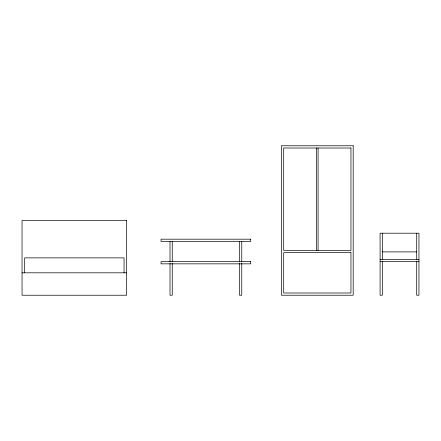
<?xml version="1.0" encoding="UTF-8"?>
<svg xmlns="http://www.w3.org/2000/svg" width="441" height="441" viewBox="0 0 441 441"><rect width="100%" height="100%" fill="white"/><g stroke="black" fill="none" stroke-linecap="round" stroke-linejoin="round"><path stroke-width="0.66" d="M382.33 251.888L416.706 251.888M380.092 259.358L418.95 259.358M380.092 261.601L418.95 261.601M22.05 272.808L126.672 272.808M416.706 233.206L416.706 259.358M416.706 261.601L416.706 295.227L418.95 295.227L418.95 233.206L380.092 233.206L380.092 295.227L382.33 295.227L382.33 261.601M382.33 233.206L382.33 259.358M318.066 148.011L318.066 250.394M316.572 148.011L316.572 250.394M241.756 241.425L241.756 261.855M241.756 263.216L241.756 295.227L239.513 295.227L239.513 263.216M239.513 241.425L239.513 261.855M172.255 241.425L172.255 261.855M172.255 263.216L172.255 295.227L170.017 295.227L170.017 263.216M170.017 241.425L170.017 261.855M124.053 272.808L124.053 257.864L24.663 257.864L24.663 272.808M353.186 145.773L281.446 145.773L281.446 295.227L353.186 295.227L353.186 145.773M350.948 148.011L283.69 148.011L283.69 250.394L350.948 250.394L350.948 148.011M126.672 220.5L22.05 220.5L22.05 295.227L126.672 295.227L126.672 220.5M250.72 239.182L161.048 239.182L161.048 241.425L250.72 241.425L250.72 239.182M350.948 252.632L283.69 252.632L283.69 292.989L350.948 292.989L350.948 252.632M250.72 261.601L161.048 261.601L161.048 263.845L250.72 263.845L250.72 261.601"/></g></svg>
